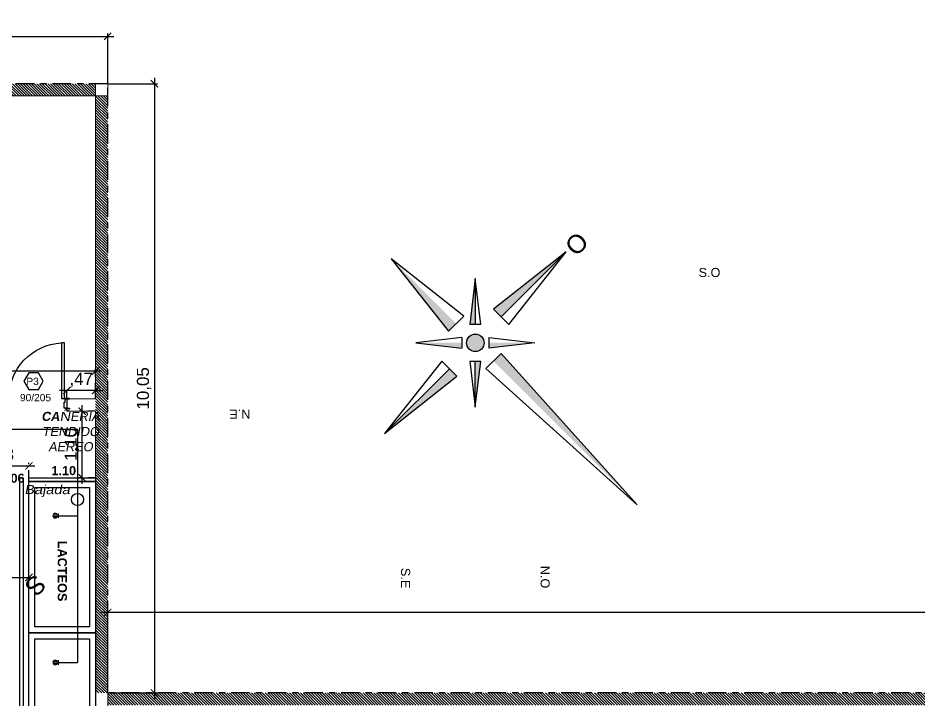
# Model space of a CAD drawing. Header units: metres. Extents: x 1166 to 1459, y -137 to 62.
# Drawn here: x 1300.69 to 1315.54, y 1.98 to 13.22 of the extents above; entities that cross this region are included whole.
import ezdxf

# ---------------------------------------------------------------- set-up
doc = ezdxf.new("R2010")
doc.units = ezdxf.units.M
doc.header["$LTSCALE"] = 0.508
doc.header["$PDMODE"] = 1
doc.header["$PDSIZE"] = -2
doc.linetypes.add('ACAD_ISO10W100', pattern=[18, 12, -3, 0, -3])
doc.linetypes.add('HIDDEN', pattern=[0.375, 0.25, -0.125])
doc.layers.get('0').update_dxf_attribs({"color": 9})
doc.layers.get('Defpoints').update_dxf_attribs({"color": 9})
for name, color, linetype in [('01-C.HORMIGON', 9, 'Continuous'), ('1-EJES', 9, 'ACAD_ISO10W100'), ('2-Desig-Carp', 9, 'Continuous'), ('2-texto', 9, 'Continuous'), ('3-muros', 9, 'Continuous'), ('4-carpinterias', 9, 'Continuous'), ('7-artef', 9, 'Continuous'), ('7-equipamiento', 9, 'Continuous'), ('8-cota equipam.', 9, 'Continuous'), ('8-cotas-100', 9, 'Continuous'), ('9-Hatch existente', 9, 'Continuous'), ('arq carpinterias', 9, 'Continuous'), ('IFA-TEXTOS', 70, 'Continuous')]:
    doc.layers.add(name, color=color, linetype=linetype)
doc.layers.add('IFA-MEDIA 01', color=30, linetype='Continuous', lineweight=30)
doc.styles.add('ARIAL', font='arial.ttf', dxfattribs={"width": 1.15, "oblique": 10})
doc.styles.add('Helvetica (bold)', font='')
doc.styles.add('swiss', font='swissel.ttf')
doc.styles.get('Helvetica (bold)').set_extended_font_data('Helvetica', bold=True)
doc.dimstyles.new('dim-100', dxfattribs={"dimtxt": 0.2, "dimasz": 0.12, "dimexe": 0.05, "dimexo": 0, "dimgap": 0.05, "dimtad": 1, "dimzin": 4, "dimtxsty": 'swiss', "dimblk": 'ARCHTICK', "dimcen": 0.5, "dimdle": 0.1, "dimclrd": 256, "dimclre": 252, "dimclrt": 256, "dimadec": 0, "dimazin": 0, "dimtfac": 1, "dimtix": 1, "dimtmove": 2, "dimatfit": 3, "dimldrblk": 'OPEN30', "dimfxl": 0.05, "dimtolj": 1, "dimtzin": 0, "dimarcsym": 0})

# ---------------------------------------------------------------- blocks, each defined once
blk = doc.blocks.new('_ARCHTICK')
at = {"color": 0, "linetype": 'ByBlock', "const_width": 0.15}
blk.add_lwpolyline([(-0.5, -0.5), (0.5, 0.5)], dxfattribs=at)
blk = doc.blocks.new('*D21')
at = {"layer": '8-cotas-100', "color": 252, "linetype": 'Continuous', "lineweight": -2, "transparency": 16777216}
for p, q in [((1302.174, 2.083), (1302.174, 3.461)), ((1337.174, 2.083), (1337.174, 3.461))]:
    blk.add_line(p, q, dxfattribs=at)
at = {"layer": '8-cotas-100', "linetype": 'Continuous', "lineweight": -2, "transparency": 16777216}
blk.add_line((1337.274, 3.411), (1302.074, 3.411), dxfattribs=at)
at = {"layer": 'Defpoints', "color": 0, "linetype": 'Continuous', "transparency": 16777216}
for p in [(1302.174, 3.411), (1302.174, 2.083), (1337.174, 2.083)]:
    blk.add_point(p, dxfattribs=at)
at = {"layer": '8-cotas-100', "linetype": 'Continuous', "lineweight": -2, "transparency": 16777216, "xscale": 0.12, "yscale": 0.12, "zscale": 0.12, "rotation": 180}
blk.add_blockref('_ARCHTICK', (1302.174, 3.411), dxfattribs=at)
at = {"layer": '8-cotas-100', "linetype": 'Continuous', "lineweight": -2, "transparency": 16777216, "xscale": 0.12, "yscale": 0.12, "zscale": 0.12}
blk.add_blockref('_ARCHTICK', (1337.174, 3.411), dxfattribs=at)
at = {"layer": '8-cotas-100', "linetype": 'Continuous', "lineweight": 0, "transparency": 16777216, "insert": (1319.674, 3.583), "char_height": 0.2, "attachment_point": 5, "style": 'swiss'}
blk.add_mtext('\\A1;35,00', dxfattribs=at)
blk = doc.blocks.new('_Open30')
at = {"color": 0, "linetype": 'ByBlock', "lineweight": -2}
for p, q in [((-1, 0.27), (0, 0)), ((0, 0), (-1, -0.27)), ((0, 0), (-1, 0))]:
    blk.add_line(p, q, dxfattribs=at)
blk = doc.blocks.new('*D22')
at = {"layer": '8-cotas-100', "color": 252, "linetype": 'Continuous', "lineweight": -2, "transparency": 16777216}
for p, q in [((1287.324, 12.133), (1287.324, 12.966)), ((1302.174, 12.133), (1302.174, 12.966))]:
    blk.add_line(p, q, dxfattribs=at)
at = {"layer": '8-cotas-100', "linetype": 'Continuous', "lineweight": -2, "transparency": 16777216}
blk.add_line((1287.224, 12.916), (1302.274, 12.916), dxfattribs=at)
at = {"layer": 'Defpoints', "color": 0, "linetype": 'Continuous', "transparency": 16777216}
for p in [(1302.174, 12.916), (1287.324, 12.133), (1302.174, 12.133)]:
    blk.add_point(p, dxfattribs=at)
at = {"layer": '8-cotas-100', "linetype": 'Continuous', "lineweight": -2, "transparency": 16777216, "xscale": 0.12, "yscale": 0.12, "zscale": 0.12, "rotation": 180}
blk.add_blockref('_ARCHTICK', (1287.324, 12.916), dxfattribs=at)
at = {"layer": '8-cotas-100', "linetype": 'Continuous', "lineweight": -2, "transparency": 16777216, "xscale": 0.12, "yscale": 0.12, "zscale": 0.12}
blk.add_blockref('_ARCHTICK', (1302.174, 12.916), dxfattribs=at)
at = {"layer": '8-cotas-100', "linetype": 'Continuous', "lineweight": 0, "transparency": 16777216, "insert": (1294.749, 13.088), "char_height": 0.2, "attachment_point": 5, "style": 'swiss'}
blk.add_mtext('\\A1;14,85', dxfattribs=at)
blk = doc.blocks.new('P-90-15')
for p, q in [((0, 0), (-0.15, 0)), ((-0.15, 0), (-0.15, -0.042)), ((0, -0.03), (0, 0)), ((-0.15, -0.042), (-0.05, -0.042)), ((-0.05, -0.042), (-0.05, -0.03)), ((-0.05, -0.03), (0, -0.03)), ((-0.15, -0.984), (-0.15, -0.942)), ((-0.15, -0.942), (-0.05, -0.942)), ((0, -0.984), (-0.15, -0.984)), ((-0.05, -0.942), (-0.05, -0.954)), ((-0.05, -0.954), (0, -0.954)), ((0, -0.954), (0, -0.984))]:
    blk.add_line(p, q)
for points in [[(-0.15, -0.015), (-0.15, 0.046), (-0.16, 0.046), (-0.16, -0.015)], [(0, -0.015), (0, 0.046), (0.01, 0.046), (0.01, -0.015)], [(0.926, -0.086), (0.007, -0.086), (0.007, -0.041), (0.926, -0.041)], [(-0.15, -0.969), (-0.15, -1.03), (-0.16, -1.03), (-0.16, -0.969)], [(0, -0.969), (0, -1.03), (0.01, -1.03), (0.01, -0.969)]]:
    blk.add_lwpolyline(points, close=True)
blk.add_circle((0.007, -0.032), 0.006)
at = {"color": 252}
blk.add_arc((0.017, -0.044), 0.91, 268.9391, 357.3486, dxfattribs=at)
blk.add_arc((0.017, -0.046), 0.908, 359.7162, 0.2838)
blk = doc.blocks.new('*D146')
at = {"layer": '8-cotas-100', "color": 252, "linetype": 'HIDDEN', "lineweight": -2, "transparency": 16777216}
for p, q in [((1298.552, 3.633), (1298.552, 4.039)), ((1300.874, 3.633), (1300.874, 4.039))]:
    blk.add_line(p, q, dxfattribs=at)
at = {"layer": '8-cotas-100', "linetype": 'Continuous', "lineweight": -2, "transparency": 16777216}
blk.add_line((1298.452, 3.989), (1300.974, 3.989), dxfattribs=at)
at = {"layer": 'Defpoints', "color": 0, "linetype": 'Continuous', "transparency": 16777216}
for p in [(1300.874, 3.989), (1298.552, 3.633), (1300.874, 3.633)]:
    blk.add_point(p, dxfattribs=at)
at = {"layer": '8-cotas-100', "linetype": 'Continuous', "lineweight": -2, "transparency": 16777216, "xscale": 0.12, "yscale": 0.12, "zscale": 0.12, "rotation": 180}
blk.add_blockref('_ARCHTICK', (1298.552, 3.989), dxfattribs=at)
at = {"layer": '8-cotas-100', "linetype": 'Continuous', "lineweight": -2, "transparency": 16777216, "xscale": 0.12, "yscale": 0.12, "zscale": 0.12}
blk.add_blockref('_ARCHTICK', (1300.874, 3.989), dxfattribs=at)
at = {"layer": '8-cotas-100', "linetype": 'Continuous', "lineweight": 0, "transparency": 16777216, "insert": (1299.713, 4.16), "char_height": 0.2, "attachment_point": 5, "style": 'swiss'}
blk.add_mtext('\\A1;2,32', dxfattribs=at)
blk = doc.blocks.new('*D198')
at = {"layer": '8-cotas-100', "linetype": 'Continuous', "lineweight": -2, "transparency": 16777216}
blk.add_line((1301.753, 5.533), (1301.753, 6.833), dxfattribs=at)
at = {"layer": '8-cotas-100', "color": 252, "linetype": 'HIDDEN', "lineweight": -2, "transparency": 16777216}
for p, q in [((1301.974, 6.733), (1301.703, 6.733)), ((1301.974, 5.633), (1301.703, 5.633))]:
    blk.add_line(p, q, dxfattribs=at)
at = {"layer": 'Defpoints', "color": 0, "linetype": 'Continuous', "transparency": 16777216}
for p in [(1301.753, 6.733), (1301.974, 6.733), (1301.974, 5.633)]:
    blk.add_point(p, dxfattribs=at)
at = {"layer": '8-cotas-100', "linetype": 'Continuous', "lineweight": -2, "transparency": 16777216, "xscale": 0.12, "yscale": 0.12, "zscale": 0.12}
for p, rotation in [((1301.753, 6.733), 90), ((1301.753, 5.633), 270)]:
    blk.add_blockref('_ARCHTICK', p, dxfattribs=dict(at, rotation=rotation))
at = {"layer": '8-cotas-100', "linetype": 'Continuous', "lineweight": 0, "transparency": 16777216, "insert": (1301.582, 6.183), "char_height": 0.2, "attachment_point": 5, "rotation": 90, "style": 'swiss'}
blk.add_mtext('\\A1;1,10', dxfattribs=at)
blk = doc.blocks.new('NORTE')
at = {"layer": '2-texto'}
h = blk.add_hatch(color=256, dxfattribs=at)
h.dxf.hatch_style = 1
h.paths.add_polyline_path([(21.37, 21.37), (1.4, 3.41), (2.41, 2.41)])
h = blk.add_hatch(color=256, dxfattribs=at)
h.dxf.hatch_style = 1
h.paths.add_polyline_path([(-4.42, 2.42), (-3.42, 3.42), (-11.99, 11.99)])
h = blk.add_hatch(color=256, dxfattribs=at)
h.dxf.hatch_style = 1
h.paths.add_polyline_path([(0.71, 1.78), (0, 1.78), (0, 7.84)])
h = blk.add_hatch(color=256, dxfattribs=at)
h.dxf.hatch_style = 1
h.paths.add_polyline_path([(-2.42, -0.71), (-2.42, 0), (-8.48, 0)])
h = blk.add_hatch(color=256, dxfattribs=at)
h.dxf.hatch_style = 1
edge = h.paths.add_edge_path()
edge.add_arc((0, 0), 1.16, -45, 315)
h = blk.add_hatch(color=256, dxfattribs=at)
h.dxf.hatch_style = 1
h.paths.add_polyline_path([(2.42, 0.71), (2.42, 0), (8.48, 0)])
h = blk.add_hatch(color=256, dxfattribs=at)
h.dxf.hatch_style = 1
h.paths.add_polyline_path([(0.71, -1.78), (0, -1.78), (0, -7.84)])
h = blk.add_hatch(color=256, dxfattribs=at)
h.dxf.hatch_style = 1
h.paths.add_polyline_path([(-1.52, -3.53), (-2.52, -2.52), (-11.09, -11.09)])
h = blk.add_hatch(color=256, dxfattribs=at)
h.dxf.hatch_style = 1
h.paths.add_polyline_path([(4.42, -2.42), (3.42, -3.42), (11.99, -11.99)])
for p, q in [((1.4, 3.41), (21.37, 21.37)), ((21.37, 21.37), (3.41, 1.4)), ((-2.42, 4.42), (-11.99, 11.99)), ((-11.99, 11.99), (-4.42, 2.42)), ((-11.99, 11.99), (-3.42, 3.42)), ((-0.71, 1.78), (0, 7.84)), ((0, 7.84), (0.71, 1.78)), ((-2.42, 4.42), (-4.42, 2.42)), ((1.4, 3.41), (3.41, 1.4)), ((-0.71, 1.78), (0.71, 1.78)), ((-2.42, 0.71), (-8.48, 0)), ((-8.48, 0), (-2.42, 0)), ((-2.42, 0.71), (-2.42, -0.71)), ((2.42, -0.71), (2.42, 0.71)), ((8.48, 0), (2.42, 0.71)), ((2.42, -0.71), (8.48, 0)), ((8.48, 0), (2.42, 0)), ((-8.48, 0), (-2.42, -0.71)), ((-3.53, -1.52), (-11.09, -11.09)), ((-3.53, -1.52), (-1.52, -3.53)), ((-0.71, -1.78), (0.71, -1.78)), ((-0.71, -1.78), (0, -7.84)), ((0, -7.84), (0.71, -1.78)), ((-11.09, -11.09), (-1.52, -3.53)), ((2.42, -4.42), (4.42, -2.42)), ((11.99, -11.99), (3.42, -3.42)), ((11.99, -11.99), (4.42, -2.42)), ((2.42, -4.42), (11.99, -11.99))]:
    blk.add_line(p, q, dxfattribs=at)
blk.add_circle((0, 0), 1.16, dxfattribs=at)
at = {"layer": '2-texto', "style": 'swiss'}
for s, insert, char_height, width, attachment_point, rotation in [('{\\fArial|b0|i0|c0|p34;S.O}', (-9.88, 32.35), 1.2, 64.9181, 3, 90), ('\\pi63.77;{\\fArial|b0|i0|c0|p34;O}', (-58.23, 60.24), 2.4, 129.8362, 1, 315), ('{\\fArial|b0|i0|c0|p34;N}', (69.92, -21.74), 2.4, 129.8362, 3, 315), ('{\\fArial|b0|i0|c0|p34;N.E}', (8.83, -32.47), 1.2, 64.9181, 9, 270), ('{\\fArial|b0|i0|c0|p34;S}', (33.67, -57.99), 2.4, 129.8362, 3, 315), ('{\\fArial|b0|i0|c0|p34;E}', (60.24, -58.23), 2.4, 129.8362, 3, 315)]:
    blk.add_mtext(s, dxfattribs=dict(at, insert=insert, char_height=char_height, width=width, attachment_point=attachment_point, rotation=rotation))
at = {"layer": '2-texto', "char_height": 1.2, "width": 64.9181, "style": 'swiss'}
for s, insert, attachment_point in [('{\\fArial|b0|i0|c0|p34;N.O}', (32.41, 8.6), 9), ('{\\fArial|b0|i0|c0|p34;S.E}', (32.41, -8.6), 3)]:
    blk.add_mtext(s, dxfattribs=dict(at, insert=insert, attachment_point=attachment_point))
blk = doc.blocks.new('*D277')
at = {"layer": '8-cotas-100', "lineweight": -2, "transparency": 16777216}
for p, q in [((1301.5, 7.074), (1301.38, 7.074)), ((1301.974, 7.074), (1301.5, 7.074)), ((1301.974, 7.074), (1302.094, 7.074))]:
    blk.add_line(p, q, dxfattribs=at)
at = {"layer": '8-cotas-100', "color": 252, "linetype": 'HIDDEN', "lineweight": -2, "transparency": 16777216}
for p, q in [((1301.5, 6.933), (1301.5, 7.124)), ((1301.974, 6.933), (1301.974, 7.124))]:
    blk.add_line(p, q, dxfattribs=at)
at = {"layer": 'Defpoints', "color": 0, "transparency": 16777216}
for p in [(1301.5, 7.074), (1301.5, 6.933), (1301.974, 6.933)]:
    blk.add_point(p, dxfattribs=at)
at = {"layer": '8-cotas-100', "lineweight": -2, "transparency": 16777216, "xscale": 0.12, "yscale": 0.12, "zscale": 0.12}
blk.add_blockref('_ARCHTICK', (1301.5, 7.074), dxfattribs=at)
at = {"layer": '8-cotas-100', "lineweight": -2, "transparency": 16777216, "xscale": 0.12, "yscale": 0.12, "zscale": 0.12, "rotation": 180}
blk.add_blockref('_ARCHTICK', (1301.974, 7.074), dxfattribs=at)
at = {"layer": '8-cotas-100', "lineweight": 0, "transparency": 16777216, "insert": (1301.737, 7.246), "char_height": 0.2, "attachment_point": 5, "style": 'swiss'}
blk.add_mtext('\\A1;,47', dxfattribs=at)
blk = doc.blocks.new('*D278')
at = {"layer": '8-cotas-100', "color": 252, "linetype": 'HIDDEN', "lineweight": -2, "transparency": 16777216}
for p, q in [((1287.524, 7.074), (1287.524, 7.444)), ((1301.974, 7.074), (1301.974, 7.444))]:
    blk.add_line(p, q, dxfattribs=at)
at = {"layer": '8-cotas-100', "lineweight": -2, "transparency": 16777216}
blk.add_line((1302.074, 7.394), (1287.424, 7.394), dxfattribs=at)
at = {"layer": 'Defpoints', "color": 0, "transparency": 16777216}
for p in [(1287.524, 7.394), (1287.524, 7.074), (1301.974, 7.074)]:
    blk.add_point(p, dxfattribs=at)
at = {"layer": '8-cotas-100', "lineweight": -2, "transparency": 16777216, "xscale": 0.12, "yscale": 0.12, "zscale": 0.12, "rotation": 180}
blk.add_blockref('_ARCHTICK', (1287.524, 7.394), dxfattribs=at)
at = {"layer": '8-cotas-100', "lineweight": -2, "transparency": 16777216, "xscale": 0.12, "yscale": 0.12, "zscale": 0.12}
blk.add_blockref('_ARCHTICK', (1301.974, 7.394), dxfattribs=at)
at = {"layer": '8-cotas-100', "lineweight": 0, "transparency": 16777216, "insert": (1294.749, 7.566), "char_height": 0.2, "attachment_point": 5, "style": 'swiss'}
blk.add_mtext('\\A1;14,45', dxfattribs=at)
blk = doc.blocks.new('*D281')
at = {"layer": '8-cotas-100', "linetype": 'Continuous', "lineweight": -2, "transparency": 16777216}
blk.add_line((1302.944, 12.233), (1302.944, 1.983), dxfattribs=at)
at = {"layer": '8-cotas-100', "color": 252, "linetype": 'Continuous', "lineweight": -2, "transparency": 16777216}
for p, q in [((1302.174, 12.133), (1302.994, 12.133)), ((1302.174, 2.083), (1302.994, 2.083))]:
    blk.add_line(p, q, dxfattribs=at)
at = {"layer": 'Defpoints', "color": 0, "linetype": 'Continuous', "transparency": 16777216}
for p in [(1302.174, 12.133), (1302.174, 2.083), (1302.944, 2.083)]:
    blk.add_point(p, dxfattribs=at)
at = {"layer": '8-cotas-100', "linetype": 'Continuous', "lineweight": -2, "transparency": 16777216, "xscale": 0.12, "yscale": 0.12, "zscale": 0.12}
for p, rotation in [((1302.944, 12.133), 90), ((1302.944, 2.083), 270)]:
    blk.add_blockref('_ARCHTICK', p, dxfattribs=dict(at, rotation=rotation))
at = {"layer": '8-cotas-100', "linetype": 'Continuous', "lineweight": 0, "transparency": 16777216, "insert": (1302.773, 7.108), "char_height": 0.2, "attachment_point": 5, "rotation": 90, "style": 'swiss'}
blk.add_mtext('\\A1;10,05', dxfattribs=at)
blk = doc.blocks.new('*D544')
at = {"layer": '8-cotas-100', "lineweight": -2, "transparency": 16777216}
blk.add_line((1299.894, 5.829), (1300.974, 5.829), dxfattribs=at)
at = {"layer": '8-cotas-100', "color": 252, "linetype": 'HIDDEN', "lineweight": -2, "transparency": 16777216}
for p, q in [((1299.994, 5.633), (1299.994, 5.879)), ((1300.874, 5.633), (1300.874, 5.879))]:
    blk.add_line(p, q, dxfattribs=at)
at = {"layer": 'Defpoints', "color": 0, "transparency": 16777216}
for p in [(1300.874, 5.829), (1299.994, 5.633), (1300.874, 5.633)]:
    blk.add_point(p, dxfattribs=at)
at = {"layer": '8-cotas-100', "lineweight": -2, "transparency": 16777216, "xscale": 0.12, "yscale": 0.12, "zscale": 0.12, "rotation": 180}
blk.add_blockref('_ARCHTICK', (1299.994, 5.829), dxfattribs=at)
at = {"layer": '8-cotas-100', "lineweight": -2, "transparency": 16777216, "xscale": 0.12, "yscale": 0.12, "zscale": 0.12}
blk.add_blockref('_ARCHTICK', (1300.874, 5.829), dxfattribs=at)
at = {"layer": '8-cotas-100', "transparency": 16777216, "insert": (1300.434, 6.001), "char_height": 0.2, "attachment_point": 5, "style": 'swiss'}
blk.add_mtext('\\A1;,88', dxfattribs=at)
blk = doc.blocks.new('EE')
blk.add_line((0.064, -0.05), (0.064, 0.05))
for radius in [0.0504, 0.0225]:
    blk.add_circle((0, 0), radius)

msp = doc.modelspace()

# ---------------------------------------------------------------- hatches: boundary and pattern name
at = {"layer": '9-Hatch existente', "linetype": 'Continuous', "lineweight": 0}
h = msp.add_hatch(dxfattribs=at)
h.set_pattern_fill('ANSI31', color=256, scale=0.01, angle=-90)
h.paths.add_polyline_path([(1291.298, 12.133), (1287.524, 12.133), (1287.524, 11.933), (1291.298, 11.933)])
h.paths.add_polyline_path([(1295.298, 12.133), (1291.498, 12.133), (1291.498, 11.933), (1295.298, 11.933)])
h.paths.add_polyline_path([(1299.298, 12.133), (1295.498, 12.133), (1295.498, 11.933), (1299.298, 11.933)])
h.paths.add_polyline_path([(1301.974, 12.133), (1299.498, 12.133), (1299.498, 11.933), (1301.974, 11.933)])
h.paths.add_polyline_path([(1302.174, 11.933), (1301.974, 11.933), (1301.974, 6.933), (1301.974, 6.733), (1301.974, 2.083), (1301.974, 2.073), (1301.974, -1.677), (1301.974, 2.083), (1302.174, 2.083)])
h = msp.add_hatch(dxfattribs=at)
h.set_pattern_fill('ANSI31', color=256, scale=0.01, angle=-90)
h.paths.add_polyline_path([(1337.174, 2.083), (1302.174, 2.083), (1302.174, 1.883), (1337.174, 1.883)])

# ---------------------------------------------------------------- linework, layer by layer
at = {"layer": '01-C.HORMIGON', "linetype": 'Continuous', "lineweight": 0}
msp.add_lwpolyline([(1301.974, 11.933), (1302.174, 11.933), (1302.174, 12.133), (1301.974, 12.133)], close=True, dxfattribs=at)
at = {"layer": '1-EJES', "linetype": 'ACAD_ISO10W100', "ltscale": 0.05}
for p, q in [((1302.174, 12.133), (1287.324, 12.133)), ((1302.174, 2.083), (1302.174, 12.133)), ((1337.174, 2.083), (1302.174, 2.083))]:
    msp.add_line(p, q, dxfattribs=at)
at = {"layer": '3-muros', "linetype": 'Continuous', "lineweight": 0}
for p, q in [((1301.974, 6.933), (1301.974, 12.133)), ((1302.174, 11.933), (1287.324, 11.933)), ((1301.974, 6.933), (1301.5, 6.933)), ((1301.5, 6.933), (1301.5, 6.733)), ((1301.974, 6.733), (1301.5, 6.733)), ((1301.974, 2.083), (1301.974, 6.733)), ((1301.974, 2.083), (1301.974, -11.393)), ((1302.174, 2.083), (1302.174, -11.393))]:
    msp.add_line(p, q, dxfattribs=at)
at = {"layer": '7-artef', "flags": 128}
msp.add_lwpolyline([(1300.78, -0.737), (1300.725, -0.737), (1300.725, 5.633), (1300.78, 5.633)], close=True, dxfattribs=at)
at = {"layer": '7-equipamiento'}
for points in [[(1300.874, 5.633), (1301.974, 5.633), (1301.974, 5.573), (1300.874, 5.573)], [(1301.974, 3.073), (1300.874, 3.073), (1300.874, 5.573), (1301.974, 5.573)], [(1301.874, 3.173), (1300.974, 3.173), (1300.974, 5.473), (1301.874, 5.473)], [(1301.974, -0.677), (1300.874, -0.677), (1300.874, 3.073), (1301.974, 3.073)], [(1301.874, -0.577), (1300.974, -0.577), (1300.974, 2.973), (1301.874, 2.973)]]:
    msp.add_lwpolyline(points, close=True, dxfattribs=at)
at = {"layer": 'arq carpinterias'}
msp.add_lwpolyline([(1301.11, 7.228), (1301.031, 7.366), (1300.871, 7.366), (1300.792, 7.228), (1300.871, 7.09), (1301.031, 7.09)], close=True, dxfattribs=at)
at = {"layer": 'IFA-MEDIA 01', "ltscale": 2}
for p, q in [((1287.689, 6.436), (1301.675, 6.436)), ((1301.675, 6.436), (1301.675, 2.586))]:
    msp.add_line(p, q, dxfattribs=at)
at = {"layer": 'IFA-MEDIA 01'}
for p, q in [((1301.354, 5.007), (1301.675, 5.007)), ((1301.354, 2.586), (1301.675, 2.586))]:
    msp.add_line(p, q, dxfattribs=at)
msp.add_circle((1301.675, 5.275), 0.1, dxfattribs=at)

# ---------------------------------------------------------------- block references
at = {"layer": '1-EJES', "xscale": 0.125, "yscale": 0.125, "zscale": 0.125, "rotation": 270}
msp.add_blockref('NORTE', (1308.238, 7.86), dxfattribs=at)
at = {"layer": '4-carpinterias', "xscale": -1, "rotation": 270}
msp.add_blockref('P-90-15', (1301.5, 6.933), dxfattribs=at)
at = {"layer": 'IFA-MEDIA 01', "xscale": -0.7326479330658913, "yscale": 0.7326479330658913, "zscale": 0.7326479323687951, "rotation": 180}
for p in [(1301.307, 5.007), (1301.307, 2.586)]:
    msp.add_blockref('EE', p, dxfattribs=at)

# ---------------------------------------------------------------- texts
at = {"layer": '2-Desig-Carp', "char_height": 0.12, "width": 5.11385, "attachment_point": 3, "style": 'swiss'}
for s, insert in [('P3', (1301.037, 7.284)), ('\\pi-0.36,l0.48,t0.48;{\\fArial|b0|i0|c0|p34;90/205}', (1301.239, 7.016))]:
    msp.add_mtext(s, dxfattribs=dict(at, insert=insert))
at = {"layer": '2-texto', "insert": (1301.5, 4.594), "char_height": 0.13045, "attachment_point": 1, "rotation": 270}
msp.add_mtext_dynamic_manual_height_columns('{\\fArial|b1|i0|c0|p34;\\H1.1499x;LACTEOS} ', width=1.27012, gutter_width=1, heights=[0], dxfattribs=at)
at = {"layer": '8-cota equipam.', "lineweight": 0, "style": 'Helvetica (bold)'}
for s, p in [('1.10', (1301.245, 5.676)), (',06', (1300.512, 5.551))]:
    msp.add_text(s, height=0.1499, dxfattribs=at).set_placement(p)
at = {"layer": 'IFA-TEXTOS', "color": 70, "char_height": 0.15, "style": 'ARIAL'}
for s, insert, width, attachment_point in [('{\\fArial|b1|i0|c238|p34;CA}Ñ{\\fArial|b0|i0|c238|p34;ERIA TENDIDO AEREO}', (1301.561, 6.721), 1.47568, 2), ('  Bajada', (1300.666, 5.513), 2.04242, 1)]:
    msp.add_mtext(s, dxfattribs=dict(at, insert=insert, width=width, attachment_point=attachment_point))

# ---------------------------------------------------------------- dimensions: what is measured, and where the dimension line sits
at = {"layer": '8-cotas-100', "linetype": 'Continuous', "lineweight": 0}
for base, p1, p2, picture, middle in [((1302.174, 12.916), (1287.324, 12.133), (1302.174, 12.133), '*D22', (1294.749, 13.088)), ((1300.874, 3.989), (1298.552, 3.633), (1300.874, 3.633), '*D146', (1299.713, 4.16)), ((1302.174, 3.411), (1337.174, 2.083), (1302.174, 2.083), '*D21', (1319.674, 3.583))]:
    dim = msp.add_linear_dim(base=base, p1=p1, p2=p2, dimstyle='dim-100', dxfattribs=at)
    dim.commit()
    dim.dimension.update_dxf_attribs({"geometry": picture, "text_midpoint": middle})
for base, p1, p2, picture, middle in [((1302.944, 2.083), (1302.174, 12.133), (1302.174, 2.083), '*D281', (1302.773, 7.108)), ((1301.753, 6.733), (1301.974, 5.633), (1301.974, 6.733), '*D198', (1301.582, 6.183))]:
    dim = msp.add_linear_dim(base=base, p1=p1, p2=p2, angle=90, dimstyle='dim-100', dxfattribs=at)
    dim.commit()
    dim.dimension.update_dxf_attribs({"geometry": picture, "text_midpoint": middle})
at = {"layer": '8-cotas-100', "lineweight": 0}
for base, p1, p2, picture, middle in [((1287.524, 7.394), (1301.974, 7.074), (1287.524, 7.074), '*D278', (1294.749, 7.566)), ((1301.5, 7.074), (1301.974, 6.933), (1301.5, 6.933), '*D277', (1301.737, 7.246))]:
    dim = msp.add_linear_dim(base=base, p1=p1, p2=p2, dimstyle='dim-100', dxfattribs=at)
    dim.commit()
    dim.dimension.update_dxf_attribs({"geometry": picture, "text_midpoint": middle})
at = {"layer": '8-cotas-100'}
dim = msp.add_linear_dim(base=(1300.874, 5.829), p1=(1299.994, 5.633), p2=(1300.874, 5.633), dimstyle='dim-100', dxfattribs=at)
dim.commit()
dim.dimension.update_dxf_attribs({"geometry": '*D544', "text_midpoint": (1300.434, 6.001)})

doc.saveas('drawing.dxf')
